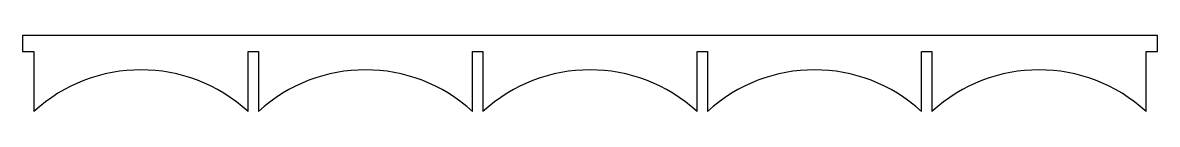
# Model space of a CAD drawing. Header units: millimetres. Extents: x -51 to 51, y -4 to 2.
import ezdxf

# ---------------------------------------------------------------- set-up
doc = ezdxf.new("R2010")
doc.units = ezdxf.units.MM
doc.layers.get('0').update_dxf_attribs({"linetype": 'CONTINUOUS'})

msp = doc.modelspace()

# ---------------------------------------------------------------- linework, layer by layer
for p, q in [((50.54, 2.39), (-50.54, 2.39)), ((-50.54, 2.39), (-50.54, 0.94)), ((50.54, 0.94), (50.54, 2.39)), ((-50.54, 0.94), (-49.54, 0.94)), ((-49.54, 0.94), (-49.54, -4.42)), ((-30.46, -4.42), (-30.46, 0.94)), ((-30.46, 0.94), (-29.54, 0.94)), ((-29.54, 0.94), (-29.54, -4.42)), ((-10.46, -4.42), (-10.46, 0.94)), ((-10.46, 0.94), (-9.54, 0.94)), ((-9.54, 0.94), (-9.54, -4.42)), ((9.54, -4.42), (9.54, 0.94)), ((9.54, 0.94), (10.46, 0.94)), ((10.46, 0.94), (10.46, -4.42)), ((29.54, -4.42), (29.54, 0.94)), ((29.54, 0.94), (30.46, 0.94)), ((30.46, 0.94), (30.46, -4.42)), ((49.54, -4.42), (49.54, 0.94)), ((49.54, 0.94), (50.54, 0.94))]:
    msp.add_line(p, q)
for centre in [(-40, -14.75), (-20, -14.75), (0, -14.75), (20, -14.75), (40, -14.75)]:
    msp.add_arc(centre, 14.06, 47.2821, 132.7179)

doc.saveas('drawing.dxf')
